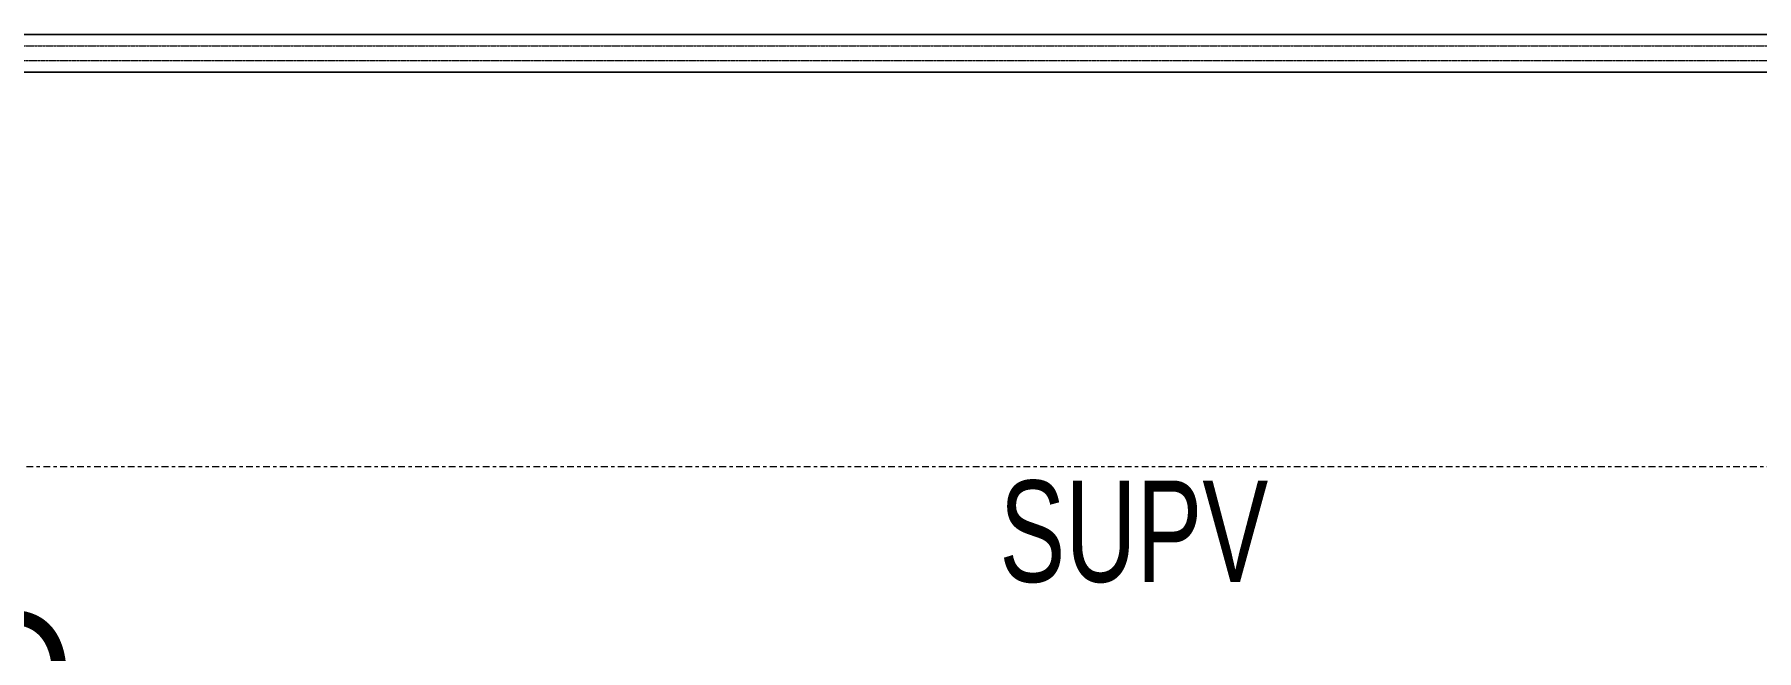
# Model space of a CAD drawing. Header units: inches. Extents: x -83664 to 20107, y -47222 to 19398.
# Drawn here: x -14582 to -11524, y -39553 to -38460 of the extents above; entities that cross this region are included whole.
import ezdxf

# ---------------------------------------------------------------- set-up
doc = ezdxf.new("R2010")
doc.units = ezdxf.units.IN
doc.header["$MEASUREMENT"] = 0
doc.linetypes.add('Center', pattern=[29.999999, 12, -6, 6, -6])
doc.linetypes.add('Hidden 0_50', pattern=[1.0584, 0.5292, -0.5292])
doc.layers.add('FF ROOM TAG_dwg', color=7, linetype='Continuous', lineweight=9, true_color=0x767676)
doc.layers.add('M-HVAC-DUCT', color=7, linetype='Continuous', lineweight=9, true_color=0xffe97f)
for name, color, linetype, lineweight in [('G-ANNO-TEXT', 7, 'Continuous', 9), ('M-HVAC-DUCT-CNTR', 7, 'Center', 9), ('ROOM TAG', 7, 'Continuous', 9)]:
    doc.layers.add(name, color=color, linetype=linetype, lineweight=lineweight)
doc.styles.add('Arial Narrow_20', font='ARIALN.TTF', dxfattribs={"width": 0.85, "height": 4572})
doc.styles.add('Arial Narrow_21', font='ARIALN.TTF', dxfattribs={"height": 240})

# ---------------------------------------------------------------- blocks, each defined once
blk = doc.blocks.new('TEMW-SMBZ-HO-BM-HVAC-00002_rvt-1-FIRST FLOOR AC CONDITIONING LAYOUT - PART A')
at = {"layer": 'M-HVAC-DUCT', "color": 30, "true_color": 0xff7f00}
for p, q in [((141250.6, 59912.7), (135432.8, 59912.7)), ((135432.8, 59912.7), (141250.6, 59912.7))]:
    blk.add_line(p, q, dxfattribs=at)
at = {"layer": 'M-HVAC-DUCT', "color": 6, "linetype": 'Hidden 0_50', "true_color": 0xff00ff}
blk.add_line((141864.2, 59865.7), (128190.9, 59865.7), dxfattribs=at)
blk.add_line((141864.2, 59865.7), (128190.9, 59865.7), dxfattribs=at)
at = {"layer": 'M-HVAC-DUCT', "color": 30, "linetype": 'Hidden 0_50', "true_color": 0xff7f00}
blk.add_line((135432.8, 59892.7), (141250.6, 59892.7), dxfattribs=at)
blk.add_line((135432.8, 59892.7), (141250.6, 59892.7), dxfattribs=at)
at = {"layer": 'M-HVAC-DUCT', "color": 6, "true_color": 0xff00ff}
for p, q in [((128190.9, 59845.7), (141864.2, 59845.7)), ((141864.2, 59845.7), (128190.9, 59845.7))]:
    blk.add_line(p, q, dxfattribs=at)
at = {"layer": 'M-HVAC-DUCT-CNTR', "color": 6, "true_color": 0xff00ff}
blk.add_line((128190.9, 59145.7), (141864.2, 59145.7), dxfattribs=at)
blk = doc.blocks.new('TEMW-SMBZ-HO-BM-HVAC-00002_rvt-2-FIRST FLOOR AC CONDITIONING LAYOUT - PART A')
at = {"layer": 'M-HVAC-DUCT', "color": 30, "true_color": 0xff7f00}
for p, q in [((141250.6, 59912.7), (135432.8, 59912.7)), ((135432.8, 59912.7), (141250.6, 59912.7))]:
    blk.add_line(p, q, dxfattribs=at)
at = {"layer": 'M-HVAC-DUCT', "color": 6, "linetype": 'Hidden 0_50', "true_color": 0xff00ff}
blk.add_line((141864.2, 59865.7), (128190.9, 59865.7), dxfattribs=at)
blk.add_line((141864.2, 59865.7), (128190.9, 59865.7), dxfattribs=at)
at = {"layer": 'M-HVAC-DUCT', "color": 30, "linetype": 'Hidden 0_50', "true_color": 0xff7f00}
blk.add_line((135432.8, 59892.7), (141250.6, 59892.7), dxfattribs=at)
blk.add_line((135432.8, 59892.7), (141250.6, 59892.7), dxfattribs=at)
at = {"layer": 'M-HVAC-DUCT', "color": 6, "true_color": 0xff00ff}
for p, q in [((128190.9, 59845.7), (141864.2, 59845.7)), ((141864.2, 59845.7), (128190.9, 59845.7))]:
    blk.add_line(p, q, dxfattribs=at)
at = {"layer": 'M-HVAC-DUCT-CNTR', "color": 6, "true_color": 0xff00ff}
blk.add_line((128190.9, 59145.7), (141864.2, 59145.7), dxfattribs=at)
blk = doc.blocks.new('FF ROOM TAG_dwg-8877209-FIRST FLOOR AC CONDITIONING LAYOUT - PART A')
at = {"layer": 'ROOM TAG', "insert": (1533159, 1384913), "char_height": 4572, "width": 14192.83, "attachment_point": 2, "line_spacing_factor": 0.974696, "style": 'Arial Narrow_20'}
blk.add_mtext('SUPV', dxfattribs=at)

msp = doc.modelspace()

# ---------------------------------------------------------------- block references
at = {"lineweight": 5}
for name in ['TEMW-SMBZ-HO-BM-HVAC-00002_rvt-1-FIRST FLOOR AC CONDITIONING LAYOUT - PART A', 'TEMW-SMBZ-HO-BM-HVAC-00002_rvt-2-FIRST FLOOR AC CONDITIONING LAYOUT - PART A']:
    msp.add_blockref(name, (-151456.7, -98372.2), dxfattribs=at)
at = {"layer": 'FF ROOM TAG_dwg', "color": 7, "xscale": 0.03937007874015915, "yscale": 0.03937007874015915, "zscale": 0.03937007874015915}
msp.add_blockref('FF ROOM TAG_dwg-8877209-FIRST FLOOR AC CONDITIONING LAYOUT - PART A', (-72990.3, -93775.4), dxfattribs=at)
msp.add_blockref('FF ROOM TAG_dwg-8877209-FIRST FLOOR AC CONDITIONING LAYOUT - PART A', (-72990.3, -93775.4), dxfattribs=at)
msp.add_blockref('FF ROOM TAG_dwg-8877209-FIRST FLOOR AC CONDITIONING LAYOUT - PART A', (-72990.3, -93775.4), dxfattribs=at)
msp.add_blockref('FF ROOM TAG_dwg-8877209-FIRST FLOOR AC CONDITIONING LAYOUT - PART A', (-72990.3, -93775.4), dxfattribs=at)
msp.add_blockref('FF ROOM TAG_dwg-8877209-FIRST FLOOR AC CONDITIONING LAYOUT - PART A', (-72990.3, -93775.4), dxfattribs=at)

# ---------------------------------------------------------------- texts
at = {"layer": 'G-ANNO-TEXT', "insert": (-15091.6, -39480.7), "char_height": 240, "width": 733.544, "attachment_point": 1, "style": 'Arial Narrow_21'}
msp.add_mtext('VCD', dxfattribs=at)

doc.saveas('drawing.dxf')
